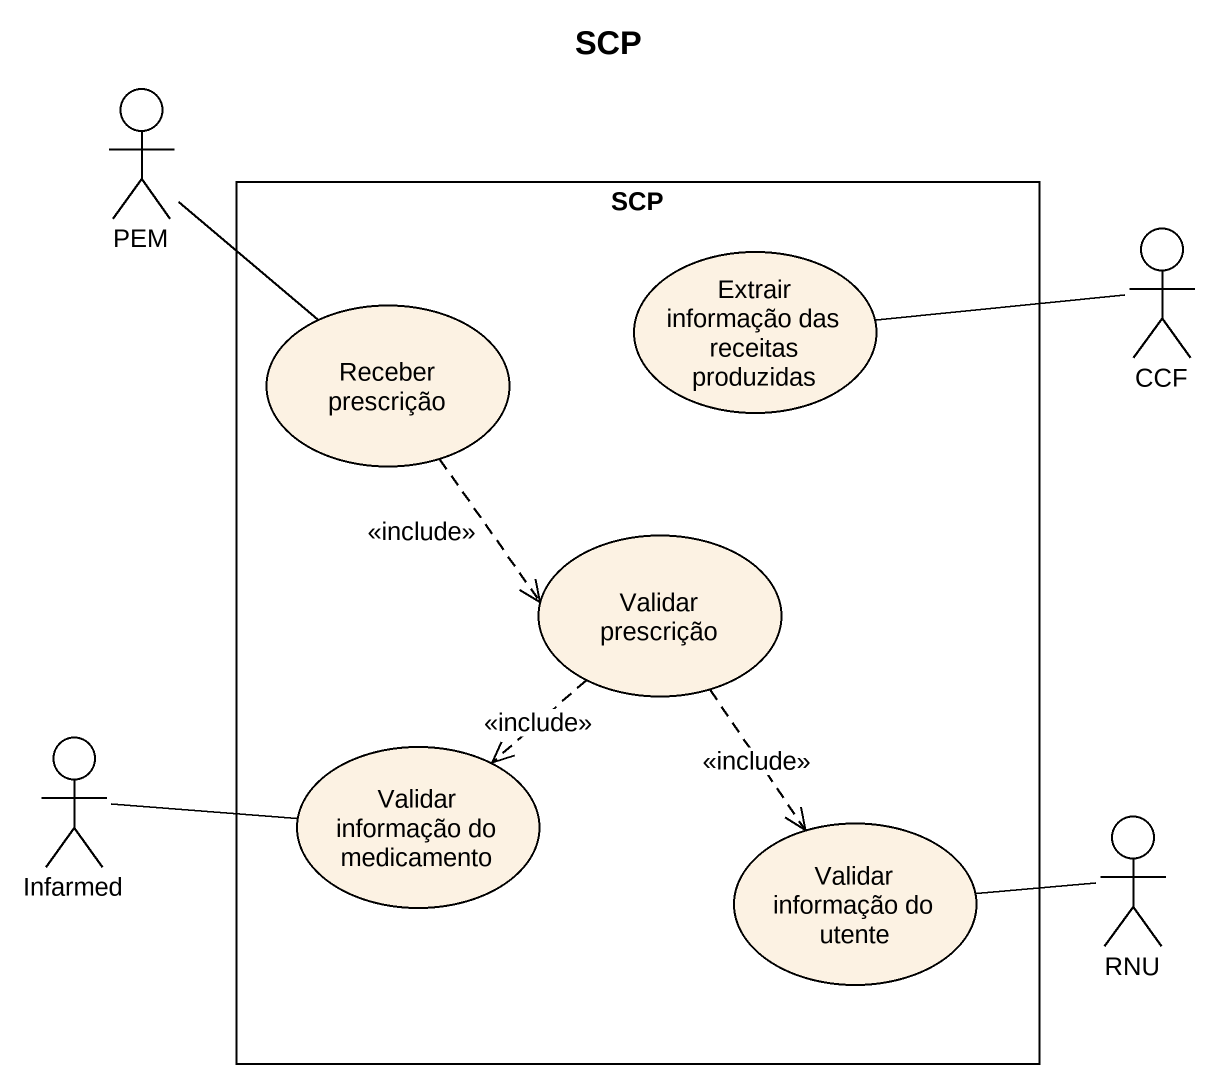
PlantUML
@startuml
title SCP
actor PEM
rectangle SCP {
  usecase "Receber prescrição" as Receber_prescrição
  usecase "Extrair informação das receitas produzidas" as Extrair_informação_das
  usecase "Validar prescrição" as Validar_prescrição
  usecase "Validar informação do medicamento" as Validar_informação_do
  usecase "Validar informação do utente" as Validar_informação_do_utente
}
actor CCF
actor Infarmed
actor RNU
PEM -- Receber_prescrição
CCF -left- Extrair_informação_das
Receber_prescrição ..> Validar_prescrição : <<include>>
Validar_prescrição ..> Validar_informação_do : <<include>>
Validar_prescrição ..> Validar_informação_do_utente : <<include>>
Infarmed -right- Validar_informação_do
RNU -left- Validar_informação_do_utente
@enduml
